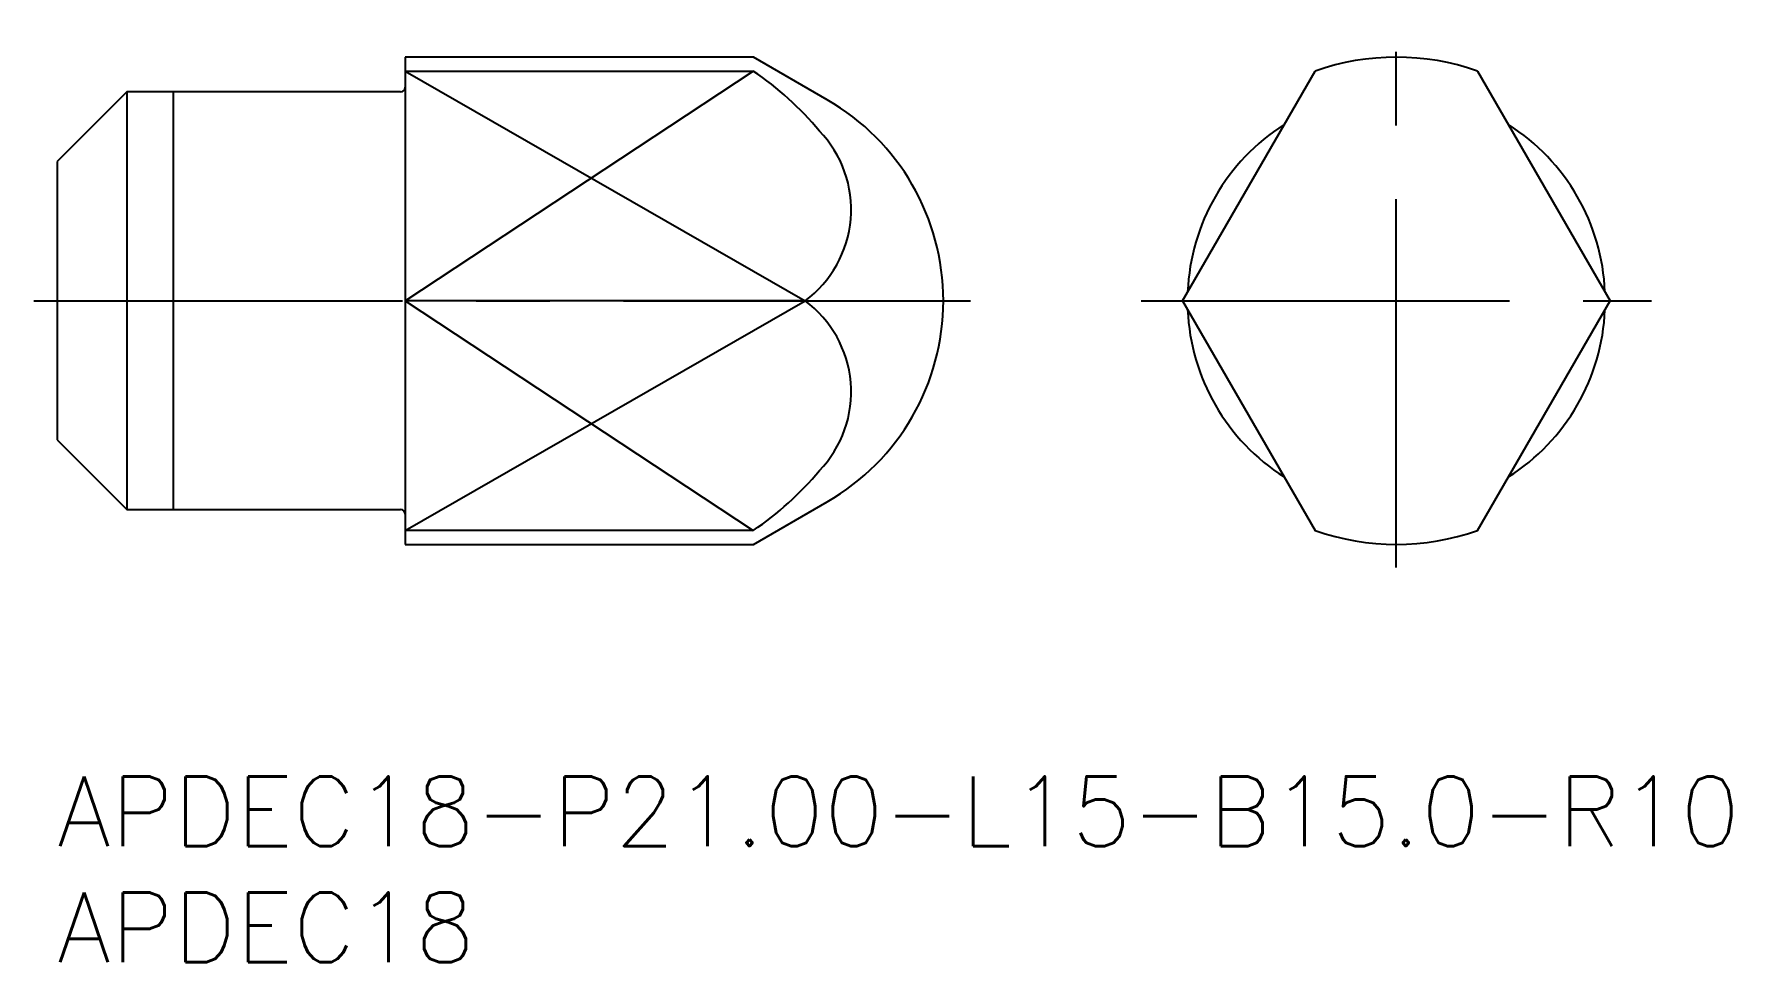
# Model space of a CAD drawing. Extents: x -1 to 72.1, y -8 to 32.
import ezdxf

# ---------------------------------------------------------------- set-up
doc = ezdxf.new("R2010")
doc.units = 0
doc.header["$LTSCALE"] = 0.5
doc.linetypes.add('CENTER', pattern=[50.8, 31.75, -6.35, 6.35, -6.35])
for name, color, linetype in [('MSM_CENTER', 1, 'CENTER'), ('MSM_CONTINUOUS', 7, 'CONTINUOUS'), ('MSM_NARROW', 5, 'CONTINUOUS'), ('MSM_PART_NUMBER', 7, 'CONTINUOUS')]:
    doc.layers.add(name, color=color, linetype=linetype)
doc.styles.get("Standard").update_dxf_attribs({"font": 'txt.shx', "height": 1, "bigfont": 'bigfont.shx'})

# ---------------------------------------------------------------- blocks, each defined once
blk = doc.blocks.new('*U14')
at = {"layer": 'MSM_PART_NUMBER'}
blk.add_text('APDEC18-P21.00-L15-B15.0-R10', height=3, dxfattribs=at).set_placement((0, -3))
blk = doc.blocks.new('*U15')
at = {"layer": 'MSM_PART_NUMBER'}
blk.add_text('APDEC18', height=3, dxfattribs=at).set_placement((0, -8))

msp = doc.modelspace()

# ---------------------------------------------------------------- linework, layer by layer
at = {"layer": 'MSM_CENTER'}
for p, q in [((57.705, 9), (57.705, 32)), ((-1, 20.5), (39.356, 20.5)), ((46.705, 20.5), (68.705, 20.5))]:
    msp.add_line(p, q, dxfattribs=at)
at = {"layer": 'MSM_CONTINUOUS'}
for p, q in [((30, 31), (15, 31)), ((15, 31), (15, 10)), ((33.187, 29.16), (30, 31)), ((15, 30.399), (29.994, 30.399)), ((48.489, 20.5), (54.205, 30.399)), ((61.205, 30.399), (66.92, 20.5)), ((3, 29.5), (0, 26.5)), ((14.8, 29.5), (3, 29.5)), ((3, 29.5), (3, 11.5)), ((0, 26.5), (0, 14.5)), ((32.225, 20.5), (15, 20.5)), ((48.489, 20.5), (54.205, 10.601)), ((61.205, 10.601), (66.92, 20.5)), ((0, 14.5), (3, 11.5)), ((30, 10), (33.187, 11.84)), ((3, 11.5), (14.8, 11.5)), ((29.994, 10.601), (15, 10.601)), ((15, 10), (30, 10))]:
    msp.add_line(p, q, dxfattribs=at)
for centre, radius, start, end in [((57.705, 20.5), 10.5, 70.52878, 109.47122), ((22.401, 19.148), 13.573, 39.68852, 55.98622), ((14.8, 29.7), 0.2, 270, 0), ((28.187, 20.5), 10, 300, 60), ((29.333, 24.43), 4.88, 306.3478, 43.94856), ((57.705, 20.5), 9, 122.46884, 177.53116), ((57.705, 20.5), 9, 2.46884, 57.53116), ((29.333, 16.57), 4.88, 316.05144, 53.6522), ((57.705, 20.5), 9, 182.46884, 237.53116), ((57.705, 20.5), 9, 302.46884, 357.53116), ((22.401, 21.852), 13.573, 304.01378, 320.31148), ((14.8, 11.3), 0.2, 0, 90), ((57.705, 20.5), 10.5, 250.52878, 289.47122)]:
    msp.add_arc(centre, radius, start, end, dxfattribs=at)
at = {"layer": 'MSM_NARROW'}
for p, q in [((15, 30.399), (32.225, 20.5)), ((15, 20.5), (29.994, 30.399)), ((5, 29.5), (5, 11.5)), ((15, 10.601), (32.225, 20.5)), ((15, 20.5), (29.994, 10.601))]:
    msp.add_line(p, q, dxfattribs=at)

# ---------------------------------------------------------------- block references
at = {"layer": 'MSM_CONTINUOUS'}
for name in ['*U14', '*U15']:
    msp.add_blockref(name, (0, 0), dxfattribs=at)

doc.saveas('drawing.dxf')
